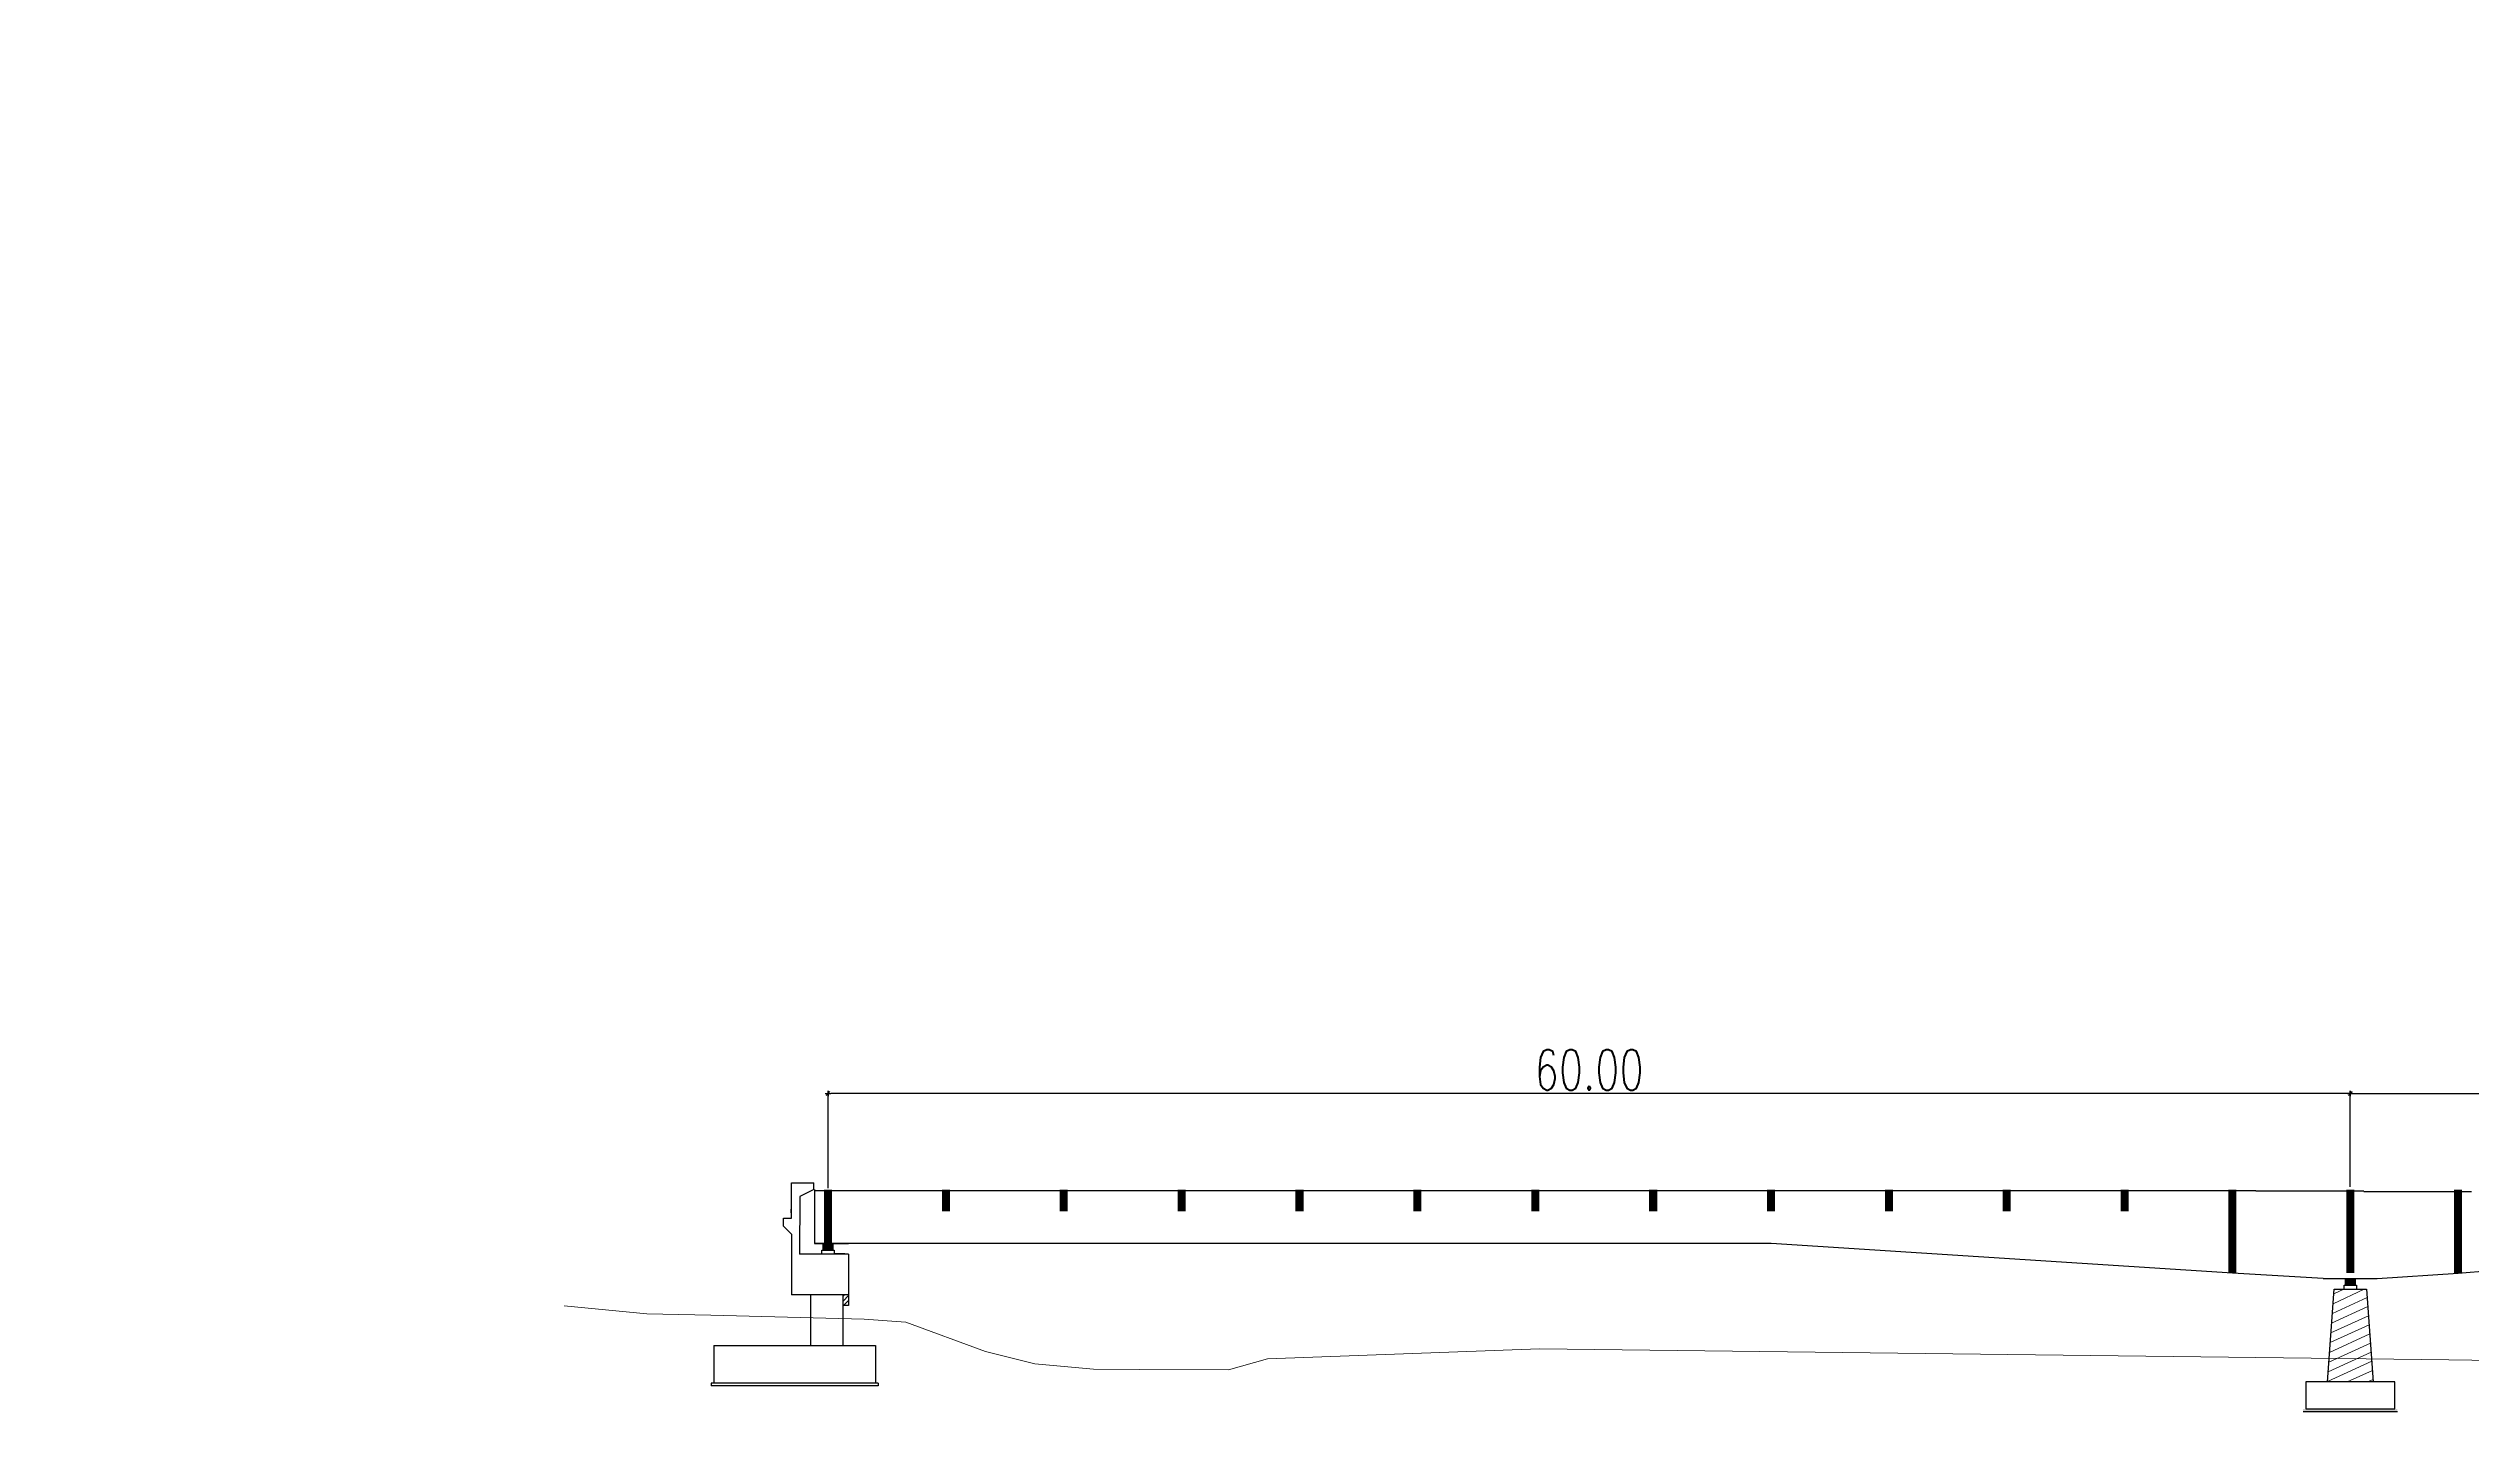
# Model space of a CAD drawing. Header units: metres. Extents: x -697843 to 22159, y -46191 to 9548.
# Drawn here: x -62529 to -62439, y -23397.9 to -23347.3 of the extents above; entities that cross this region are included whole.
import ezdxf

# ---------------------------------------------------------------- set-up
doc = ezdxf.new("R2010")
doc.units = ezdxf.units.M
doc.layers.get('Defpoints').update_dxf_attribs({"color": 9})
for name, color, linetype in [('APPUI', 4, 'Continuous'), ('CART', 6, 'Continuous'), ('Coffrage', 3, 'Continuous'), ('COTATION', 9, 'Continuous'), ('FORT', 3, 'Continuous'), ('HACHURE', 8, 'Continuous'), ('OA_Cotations', 7, 'Continuous'), ('POUTRE', 5, 'Continuous')]:
    doc.layers.add(name, color=color, linetype=linetype)
doc.layers.add('Carrefour_Accotements', color=7, linetype='Continuous', lineweight=0)
doc.layers.add('Route - Section courante - PL - Terrain', color=3, linetype='Continuous', lineweight=0, true_color=0x00ff00)
doc.layers.get('0').off()
doc.styles.add('COTE1-100', font='romans.shx', dxfattribs={"width": 0.7, "height": 0.25})
doc.styles.add('text-s-1-50', font='romans.shx', dxfattribs={"width": 0.7, "height": 0.125})
doc.dimstyles.new('COT-OBLIQUES-1_100', dxfattribs={"dimtxt": 0.25, "dimasz": 0.1, "dimexe": 0.1, "dimexo": 0.1, "dimgap": 0.125, "dimtad": 1, "dimzin": 0, "dimdsep": 46, "dimtxsty": 'COTE1-100', "dimblk1": 'MARQUE', "dimblk2": 'MARQUE', "dimsah": 1, "dimcen": 5, "dimdle": 2, "dimclrd": 9, "dimclre": 9, "dimaunit": 2, "dimadec": 0, "dimazin": 0, "dimtfac": 1, "dimtix": 1, "dimtmove": 0, "dimatfit": 3, "dimldrblk": 'MARQUE', "dimfxl": 1, "dimtolj": 1, "dimtzin": 0, "dimarcsym": 0})

# ---------------------------------------------------------------- blocks, each defined once
blk = doc.blocks.new('MARQUE')
for p, q in [((1, 0), (-1, 0)), ((-0.71, -0.71), (0.71, 0.71)), ((0, -1), (0, 1))]:
    blk.add_line(p, q)
blk = doc.blocks.new('*D286')
at = {"layer": 'COTATION', "color": 9, "lineweight": -2, "transparency": 16777216}
for p, q in [((-62500.023, -23389.603), (-62500.023, -23385.993)), ((-62443.623, -23386.093), (-62499.923, -23386.093)), ((-62443.523, -23389.563), (-62443.523, -23385.993))]:
    blk.add_line(p, q, dxfattribs=at)
at = {"layer": 'Defpoints', "color": 0, "transparency": 16777216}
for p in [(-62500.023, -23386.093), (-62500.023, -23389.703), (-62443.523, -23389.663)]:
    blk.add_point(p, dxfattribs=at)
at = {"layer": 'COTATION', "color": 9, "lineweight": -2, "transparency": 16777216, "xscale": 0.1, "yscale": 0.1, "zscale": 0.1, "rotation": 180}
blk.add_blockref('MARQUE', (-62500.023, -23386.093), dxfattribs=at)
at = {"layer": 'COTATION', "color": 9, "lineweight": -2, "transparency": 16777216, "xscale": 0.1, "yscale": 0.1, "zscale": 0.1}
blk.add_blockref('MARQUE', (-62443.523, -23386.093), dxfattribs=at)
at = {"layer": 'COTATION', "color": 0, "transparency": 16777216, "insert": (-62471.773, -23385.218), "char_height": 0.25, "attachment_point": 5, "style": 'COTE1-100'}
blk.add_mtext('\\A1;{\\H6x;60.00}', dxfattribs=at)
blk = doc.blocks.new('*D287')
at = {"layer": 'COTATION', "color": 9, "lineweight": -2, "transparency": 16777216}
for p, q in [((-62443.523, -23389.563), (-62443.523, -23385.993)), ((-62443.423, -23386.093), (-62390.123, -23386.093)), ((-62390.023, -23389.563), (-62390.023, -23385.993))]:
    blk.add_line(p, q, dxfattribs=at)
at = {"layer": 'Defpoints', "color": 0, "transparency": 16777216}
for p in [(-63263.53, -22993.283), (-63263.099, -22993.283), (-63263.099, -22993.533), (-62390.023, -23386.093), (-62443.523, -23389.663), (-62390.023, -23389.663)]:
    blk.add_point(p, dxfattribs=at)
at = {"layer": 'OA_Cotations', "color": 9, "lineweight": -2, "transparency": 16777216}
for p, q in [((-63263.199, -22993.283), (-63263.63, -22993.283)), ((-63263.53, -22993.183), (-63263.53, -22993.083)), ((-63263.53, -22993.533), (-63263.53, -22993.283)), ((-63263.199, -22993.533), (-63263.63, -22993.533)), ((-63263.53, -22993.633), (-63263.53, -22993.733))]:
    blk.add_line(p, q, dxfattribs=at)
at = {"layer": 'COTATION', "color": 9, "lineweight": -2, "transparency": 16777216, "xscale": 0.1, "yscale": 0.1, "zscale": 0.1, "rotation": 180}
blk.add_blockref('MARQUE', (-62443.523, -23386.093), dxfattribs=at)
at = {"layer": 'COTATION', "color": 9, "lineweight": -2, "transparency": 16777216, "xscale": 0.1, "yscale": 0.1, "zscale": 0.1}
blk.add_blockref('MARQUE', (-62390.023, -23386.093), dxfattribs=at)
at = {"layer": 'OA_Cotations', "color": 9, "lineweight": -2, "transparency": 16777216, "xscale": 0.1, "yscale": 0.1, "zscale": 0.1}
for p, rotation in [((-63263.53, -22993.283), 270), ((-63263.53, -22993.533), 90)]:
    blk.add_blockref('MARQUE', p, dxfattribs=dict(at, rotation=rotation))
at = {"layer": 'COTATION', "color": 0, "transparency": 16777216, "insert": (-62416.773, -23385.218), "char_height": 0.25, "attachment_point": 5, "style": 'COTE1-100'}
blk.add_mtext('\\A1;{\\H6x;60.00}', dxfattribs=at)
at = {"layer": 'OA_Cotations', "color": 9, "transparency": 16777216, "insert": (-63263.672, -22993.408), "char_height": 0.125, "attachment_point": 5, "rotation": 90, "style": 'text-s-1-50'}
blk.add_mtext('\\A1;0.25', dxfattribs=at)

msp = doc.modelspace()

# ---------------------------------------------------------------- hatches: boundary and pattern name
at = {"layer": 'Carrefour_Accotements'}
h = msp.add_hatch(dxfattribs=at)
h.set_pattern_fill('ANSI31', color=8, scale=0.1, angle=9)
h.set_pattern_definition([(24.696067, (-63276.35493, -22625.11263), (-0.132653, 0.28846045), [])])
h.paths.add_polyline_path([(-62442.92265, -23393.36329), (-62444.12265, -23393.36329), (-62444.37265, -23396.80083), (-62442.67265, -23396.80083)])
at = {"layer": 'HACHURE'}
h = msp.add_hatch(dxfattribs=at)
h.set_pattern_fill('AR-CONC', color=256, scale=0.0003)
h.set_pattern_definition([(50, (-62412.602903, -23394.34702), (0.0546554, -0.004781726), [0.005715, -0.062865]), (355, (-62412.6029, -23394.34702), (-0.01057303, 0.05731705), [0.004572, -0.050292175]), (100.45144, (-62412.59835, -23394.347417), (0.04408237, 0.052535326), [0.004857, -0.05342707]), (46.1842, (-62412.6029, -23394.33178), (0.08132371, -0.0126127), [0.0085725, -0.0942975]), (96.63556, (-62412.596126, -23394.33283), (0.07122124, 0.07422784), [0.0072855, -0.08014068]), (351.18415, (-62412.6029, -23394.33178), (0.07122124, 0.07422784), [0.006858, -0.07543792]), (21, (-62412.595283, -23394.33559), (0.04548432, -0.03067956), [0.005715, -0.062865]), (326, (-62412.59528, -23394.33559), (0.01854061, 0.05525639), [0.004572, -0.050292]), (71.45144, (-62412.59149, -23394.338145), (0.06402493, 0.02457683), [0.004857, -0.05342698]), (37.5, (-62412.602903, -23394.347018), (0.000926581, 0.025366512), [0, -0.0496824, 0, -0.051054, 0, -0.0504825]), (7.5, (-62412.602903, -23394.347018), (0.020045899, 0.030054172), [0, -0.0291084, 0, -0.0485394, 0, -0.0192405]), (327.5, (-62412.619895, -23394.347018), (0.040677179, -0.001718623), [0, -0.01905, 0, -0.059436, 0, -0.078867]), (317.5, (-62412.627515, -23394.34702), (0.044438754, 0.007627947), [0, -0.024765, 0, -0.0394716, 0, -0.056007])])
h.paths.add_polyline_path([(-62443.52265, -23397.80083), (-62445.27265, -23397.80083), (-62445.27265, -23397.90083), (-62443.52265, -23397.90083)])
h.paths.add_polyline_path([(-62441.77265, -23397.80083), (-62443.52265, -23397.80083), (-62443.52265, -23397.90083), (-62443.47996, -23397.90083), (-62441.77265, -23397.90083)])
at = {"layer": 'POUTRE'}
h = msp.add_hatch(dxfattribs=at)
h.set_pattern_fill('ANSI31', color=4, style=0)
h.set_pattern_definition([(45, (-62431.17716, -23528.6256), (-0.08838835, 0.08838835), [])])
h.paths.add_polyline_path([(-62499.26576, -23393.56295), (-62499.46576, -23393.56295), (-62499.46576, -23393.96295), (-62499.26576, -23393.96295)])

# ---------------------------------------------------------------- linework, layer by layer
at = {"layer": 'APPUI', "color": 9, "ltscale": 0.1}
for p, q in [((-62500.19765, -23391.70695), (-62499.84765, -23391.70695)), ((-62499.84765, -23391.7335), (-62500.19765, -23391.7335)), ((-62500.19765, -23391.76004), (-62499.84765, -23391.76004)), ((-62499.84765, -23391.78658), (-62500.19765, -23391.78658)), ((-62500.19765, -23391.81313), (-62499.84765, -23391.81313)), ((-62499.84765, -23391.83967), (-62500.19765, -23391.83967)), ((-62500.19765, -23391.86621), (-62499.84765, -23391.86621)), ((-62500.19765, -23391.89404), (-62499.84765, -23391.89404)), ((-62500.19763, -23391.90404), (-62500.19705, -23391.66295)), ((-62499.84705, -23391.66295), (-62499.84763, -23391.90404)), ((-62443.69765, -23392.98075), (-62443.34765, -23392.98075)), ((-62443.69765, -23393.00729), (-62443.34765, -23393.00729)), ((-62443.34765, -23393.03383), (-62443.69765, -23393.03383)), ((-62443.69765, -23393.06038), (-62443.34765, -23393.06038)), ((-62443.34765, -23393.08296), (-62443.69765, -23393.08296)), ((-62443.69765, -23393.11346), (-62443.34765, -23393.11346)), ((-62443.34765, -23393.14001), (-62443.69765, -23393.14001)), ((-62443.69765, -23393.16655), (-62443.34765, -23393.16655)), ((-62443.69765, -23393.19438), (-62443.34765, -23393.19438)), ((-62443.69763, -23393.20438), (-62443.69705, -23392.96329)), ((-62443.34705, -23392.96329), (-62443.34763, -23393.20438))]:
    msp.add_line(p, q, dxfattribs=at)
at = {"layer": 'APPUI'}
for p, q in [((-62447.89826, -23392.76296), (-62465.02326, -23391.66296)), ((-62439.52326, -23392.76296), (-62426.02326, -23391.66296)), ((-62444.52326, -23392.96163), (-62447.89826, -23392.76296)), ((-62442.52326, -23392.96163), (-62439.52326, -23392.76296))]:
    msp.add_line(p, q, dxfattribs=at)
at = {"layer": 'CART', "color": 8, "const_width": 0.3}
for points in [[(-62500.02326, -23391.66295), (-62500.02326, -23389.66296)], [(-62495.64826, -23390.46295), (-62495.64826, -23389.66296)], [(-62491.27326, -23390.46295), (-62491.27326, -23389.66296)], [(-62486.89826, -23390.46295), (-62486.89826, -23389.66296)], [(-62482.52326, -23390.46295), (-62482.52326, -23389.66296)], [(-62478.14826, -23390.46295), (-62478.14826, -23389.66296)], [(-62473.77326, -23390.46295), (-62473.77326, -23389.66296)], [(-62469.39826, -23390.46295), (-62469.39826, -23389.66296)], [(-62465.02326, -23390.46295), (-62465.02326, -23389.66296)], [(-62460.64826, -23390.46295), (-62460.64826, -23389.66296)], [(-62456.27326, -23390.46295), (-62456.27326, -23389.66296)], [(-62451.89826, -23390.46295), (-62451.89826, -23389.66296)], [(-62447.89826, -23392.76296), (-62447.89826, -23389.66296)], [(-62443.52326, -23392.76296), (-62443.52326, -23389.66296)], [(-62439.52326, -23392.76296), (-62439.52326, -23389.66296)]]:
    msp.add_lwpolyline(points, dxfattribs=at)
at = {"layer": 'Coffrage', "color": 4}
for p, q in [((-62500.55098, -23389.66296), (-62500.55098, -23389.41296)), ((-62500.66576, -23395.44666), (-62500.66576, -23393.56295)), ((-62499.46576, -23395.44666), (-62499.46576, -23393.56295)), ((-62504.26576, -23395.44666), (-62498.26576, -23395.44666)), ((-62504.26576, -23395.44666), (-62504.26576, -23396.84666)), ((-62504.26576, -23395.44667), (-62504.26576, -23396.84667)), ((-62498.26576, -23395.44666), (-62498.26576, -23396.84666)), ((-62498.16576, -23396.84667), (-62504.36576, -23396.84667)), ((-62504.36576, -23396.84667), (-62504.36576, -23396.94666)), ((-62498.16576, -23396.94667), (-62504.36576, -23396.94667)), ((-62498.16576, -23396.84667), (-62498.16576, -23396.94667))]:
    msp.add_line(p, q, dxfattribs=at)
at = {"layer": 'Coffrage', "color": 9}
for p, q in [((-62445.27265, -23397.90083), (-62443.47996, -23397.90083)), ((-62443.47996, -23397.90083), (-62441.77265, -23397.90083))]:
    msp.add_line(p, q, dxfattribs=at)
at = {"layer": 'FORT', "color": 9}
for p, q in [((-62500.24765, -23391.91404), (-62499.79765, -23391.91404)), ((-62500.23765, -23391.90404), (-62499.80765, -23391.90404)), ((-62500.23765, -23391.90404), (-62500.23765, -23391.91404)), ((-62499.80765, -23391.90404), (-62499.80765, -23391.91404)), ((-62499.79765, -23391.91404), (-62499.79765, -23392.06295)), ((-62499.39765, -23392.04295), (-62499.79765, -23392.04295)), ((-62499.39765, -23392.06295), (-62499.39765, -23392.04295)), ((-62443.74765, -23393.21438), (-62443.29765, -23393.21438)), ((-62443.74765, -23393.36329), (-62443.74765, -23393.21438)), ((-62443.73765, -23393.20438), (-62443.30765, -23393.20438)), ((-62443.73765, -23393.20438), (-62443.73765, -23393.21438)), ((-62443.30765, -23393.20438), (-62443.30765, -23393.21438)), ((-62443.29765, -23393.21438), (-62443.29765, -23393.36329))]:
    msp.add_line(p, q, dxfattribs=at)
at = {"layer": 'OA_Cotations', "color": 9}
msp.add_line((-62442.60526, -23397.80083), (-62442.0203, -23397.80083), dxfattribs=at)
at = {"layer": 'POUTRE', "color": 4}
for p, q in [((-62501.37576, -23390.1607), (-62501.37408, -23389.41446)), ((-62501.37408, -23389.41446), (-62500.55265, -23389.41296)), ((-62501.07418, -23389.91296), (-62501.07576, -23392.06295)), ((-62500.55098, -23389.66296), (-62501.07418, -23389.91296)), ((-62500.52231, -23389.66296), (-62500.52231, -23391.66296)), ((-62447.02231, -23389.70295), (-62500.52231, -23389.70295)), ((-62443.02231, -23389.71795), (-62447.02231, -23389.71795)), ((-62439.02231, -23389.74296), (-62443.02231, -23389.74296)), ((-62501.67498, -23391.02068), (-62501.67498, -23390.72068)), ((-62501.67498, -23390.72068), (-62501.37498, -23390.72068)), ((-62501.37498, -23391.32068), (-62501.67498, -23391.02068)), ((-62501.40137, -23390.38882), (-62501.38819, -23390.69054)), ((-62501.37576, -23390.72069), (-62501.37576, -23390.1607)), ((-62501.37576, -23391.31991), (-62501.37576, -23393.56295)), ((-62500.52265, -23391.66295), (-62499.26576, -23391.66295)), ((-62465.02326, -23391.66296), (-62500.52231, -23391.66295)), ((-62499.26576, -23392.06295), (-62501.07576, -23392.06295)), ((-62499.26576, -23392.06295), (-62499.26576, -23393.56295)), ((-62499.46576, -23393.56295), (-62501.37576, -23393.56295)), ((-62499.26576, -23393.56295), (-62499.46576, -23393.56295)), ((-62499.46576, -23393.96295), (-62499.46576, -23393.56295)), ((-62499.26576, -23393.56295), (-62499.26576, -23393.96295)), ((-62444.52326, -23392.96163), (-62442.52326, -23392.96163)), ((-62499.26576, -23393.96295), (-62499.46576, -23393.96295))]:
    msp.add_line(p, q, dxfattribs=at)
at = {"layer": 'POUTRE', "color": 9}
msp.add_line((-62500.24765, -23392.06295), (-62500.24765, -23391.91404), dxfattribs=at)
at = {"layer": 'POUTRE', "color": 4}
for points in [[(-62444.12265, -23393.36329), (-62442.92265, -23393.36329), (-62442.67265, -23396.80083), (-62444.37265, -23396.80083)], [(-62441.87265, -23396.80083), (-62443.47996, -23396.80083), (-62445.17265, -23396.80083), (-62445.17265, -23397.24361), (-62445.17265, -23397.80083), (-62443.47996, -23397.80083), (-62441.87265, -23397.80083)]]:
    msp.add_lwpolyline(points, close=True, dxfattribs=at)
at = {"layer": 'Route - Section courante - PL - Terrain', "color": 8, "linetype": 'Continuous', "lineweight": 15, "flags": 128}
msp.add_lwpolyline([(-62509.81798, -23393.97705), (-62506.74522, -23394.26745), (-62504.37704, -23394.32387), (-62498.68092, -23394.47337), (-62497.13721, -23394.58416), (-62494.1741, -23395.67441), (-62492.35241, -23396.1299), (-62490.17153, -23396.32669), (-62488.47311, -23396.33792), (-62485.15642, -23396.35336), (-62483.71202, -23395.94846), (-62473.61802, -23395.56736), (-62439.85921, -23395.97802), (-62416.9431, -23396.30947), (-62408.94667, -23396.47126), (-62405.47137, -23396.26959), (-62399.75601, -23394.9199), (-62380.7776, -23394.81703)], dxfattribs=at)

# ---------------------------------------------------------------- dimensions: what is measured, and where the dimension line sits
at = {"layer": 'COTATION'}
for base, p2, picture, middle in [((-62390.02326, -23386.09258), (-62390.02326, -23389.66296), '*D287', (-62416.77326, -23385.21758)), ((-62500.02326, -23386.09258), (-62500.02326, -23389.70295), '*D286', (-62471.77326, -23385.21758))]:
    dim = msp.add_linear_dim(base=base, p1=(-62443.52326, -23389.66296), p2=p2, text='{\\H6x;60.00}', dimstyle='COT-OBLIQUES-1_100', dxfattribs=at)
    dim.commit()
    dim.dimension.update_dxf_attribs({"geometry": picture, "text_midpoint": middle})
at = {"layer": 'OA_Cotations', "color": 9}
dim = msp.add_linear_dim(base=(-63263.52996, -22993.28336), p1=(-63263.09853, -22993.53336), p2=(-63263.09853, -22993.28336), angle=270, text='0.25', dimstyle='COT-OBLIQUES-1_100', override={"dimgap": 0.08, "dimtxsty": 'text-s-1-50', "dimclrd": 9, "dimclre": 9, "dimclrt": 9}, dxfattribs=at)
dim.commit()
dim.dimension.update_dxf_attribs({"geometry": '*D287', "text_midpoint": (-63263.52996, -22993.40836), "dimtype": 160})

doc.saveas('drawing.dxf')
